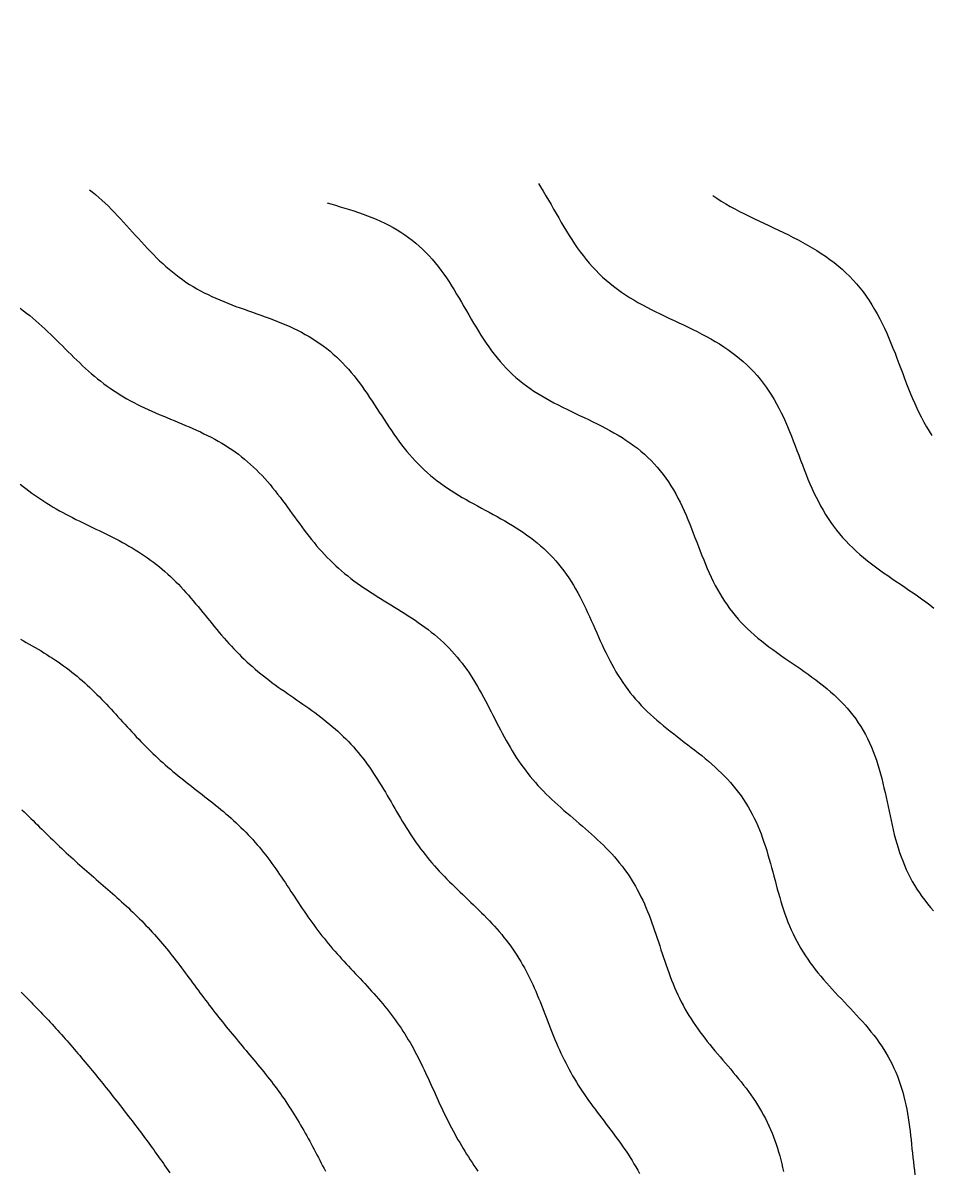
# Model space of a CAD drawing. Header units: millimetres. Extents: x -14.2 to 14.2, y -14.2 to 14.2.
# Drawn here: x 2.175 to 4.343, y 1.716 to 4.456 of the extents above; entities that cross this region are included whole.
import ezdxf

# ---------------------------------------------------------------- set-up
doc = ezdxf.new("R2010")
doc.units = ezdxf.units.MM
doc.layers.add('DOKU', color=8, linetype='Continuous')
doc.layers.add('KESIM', color=1, linetype='Continuous')

msp = doc.modelspace()

# ---------------------------------------------------------------- linework, layer by layer
at = {"layer": 'DOKU'}
for points in [[(2.3338, 4.0577), (2.34, 4.0529), (2.348, 4.0464), (2.3559, 4.0397), (2.3637, 4.0328), (2.3713, 4.0257), (2.3789, 4.0185), (2.3863, 4.0111), (2.3937, 4.0036), (2.401, 3.9959), (2.4082, 3.9882), (2.4154, 3.9805), (2.4225, 3.9726), (2.4296, 3.9648), (2.4367, 3.9569), (2.4437, 3.949), (2.4508, 3.9412), (2.4579, 3.9334), (2.465, 3.9257), (2.4721, 3.918), (2.4793, 3.9105), (2.4865, 3.9031), (2.4938, 3.8957), (2.5012, 3.8886), (2.5087, 3.8816), (2.5163, 3.8747), (2.524, 3.8681), (2.5318, 3.8616), (2.5397, 3.8553), (2.5477, 3.8492), (2.5559, 3.8433), (2.5642, 3.8376), (2.5727, 3.8321), (2.5812, 3.8268), (2.5899, 3.8217), (2.5988, 3.8168), (2.6078, 3.8121), (2.6169, 3.8075), (2.6261, 3.8032), (2.6354, 3.7989), (2.6449, 3.7948), (2.6544, 3.7909), (2.664, 3.787), (2.6738, 3.7833), (2.6836, 3.7796), (2.6934, 3.776), (2.7033, 3.7725), (2.7133, 3.769), (2.7232, 3.7654), (2.7332, 3.7619), (2.7432, 3.7584), (2.7531, 3.7548), (2.7631, 3.7512), (2.773, 3.7474), (2.7828, 3.7436), (2.7925, 3.7397), (2.8022, 3.7356), (2.8118, 3.7314), (2.8213, 3.727), (2.8306, 3.7225), (2.8399, 3.7177), (2.8489, 3.7128), (2.8579, 3.7077), (2.8667, 3.7024), (2.8753, 3.6968), (2.8838, 3.691), (2.892, 3.6851), (2.9002, 3.6788), (2.9081, 3.6724), (2.9159, 3.6657), (2.9234, 3.6589), (2.9309, 3.6518), (2.9381, 3.6445), (2.9452, 3.637), (2.9521, 3.6293), (2.9588, 3.6214), (2.9654, 3.6134), (2.9719, 3.6052), (2.9782, 3.5968), (2.9844, 3.5884), (2.9905, 3.5798), (2.9966, 3.5712), (3.0025, 3.5624), (3.0084, 3.5536), (3.0142, 3.5448), (3.0199, 3.5359), (3.0257, 3.527), (3.0314, 3.5181), (3.0372, 3.5093), (3.0429, 3.5005), (3.0487, 3.4917), (3.0546, 3.4831), (3.0605, 3.4745), (3.0665, 3.466), (3.0726, 3.4577), (3.0787, 3.4494), (3.085, 3.4413), (3.0914, 3.4334), (3.098, 3.4256), (3.1047, 3.418), (3.1115, 3.4105), (3.1185, 3.4033), (3.1257, 3.3962), (3.133, 3.3892), (3.1405, 3.3825), (3.1481, 3.3759), (3.1559, 3.3695), (3.1639, 3.3633), (3.172, 3.3572), (3.1803, 3.3513), (3.1887, 3.3455), (3.1972, 3.3399), (3.2059, 3.3344), (3.2147, 3.329), (3.2237, 3.3237), (3.2327, 3.3184), (3.2418, 3.3133), (3.251, 3.3082), (3.2602, 3.3031), (3.2694, 3.2981), (3.2787, 3.2931), (3.288, 3.288), (3.2973, 3.283), (3.3066, 3.2779), (3.3159, 3.2727), (3.325, 3.2675), (3.3341, 3.2622), (3.3432, 3.2568), (3.3521, 3.2512), (3.3609, 3.2456), (3.3696, 3.2398), (3.3781, 3.2338), (3.3865, 3.2277), (3.3947, 3.2214), (3.4027, 3.215), (3.4106, 3.2083), (3.4182, 3.2015), (3.4257, 3.1945), (3.4329, 3.1873), (3.44, 3.1799), (3.4468, 3.1723), (3.4534, 3.1645), (3.4598, 3.1565), (3.466, 3.1483), (3.472, 3.14), (3.4778, 3.1315), (3.4835, 3.1228), (3.4889, 3.114), (3.4942, 3.105), (3.4993, 3.0959), (3.5042, 3.0867), (3.509, 3.0773), (3.5137, 3.0679), (3.5183, 3.0584), (3.5228, 3.0489), (3.5272, 3.0392), (3.5316, 3.0296), (3.5359, 3.0199), (3.5402, 3.0103), (3.5445, 3.0006), (3.5487, 2.991), (3.5531, 2.9814), (3.5574, 2.9718), (3.5618, 2.9624), (3.5663, 2.953), (3.5709, 2.9436), (3.5756, 2.9344), (3.5804, 2.9253), (3.5854, 2.9164), (3.5905, 2.9075), (3.5957, 2.8988), (3.6012, 2.8902), (3.6067, 2.8818), (3.6125, 2.8735), (3.6185, 2.8654), (3.6246, 2.8574), (3.6309, 2.8496), (3.6375, 2.8419), (3.6442, 2.8344), (3.6511, 2.8269), (3.6581, 2.8197), (3.6654, 2.8125), (3.6728, 2.8055), (3.6804, 2.7986), (3.6881, 2.7918), (3.6959, 2.7851), (3.7039, 2.7784), (3.712, 2.7719), (3.7202, 2.7654), (3.7284, 2.7589), (3.7368, 2.7525), (3.7451, 2.746), (3.7535, 2.7396), (3.7619, 2.7332), (3.7703, 2.7268), (3.7787, 2.7203), (3.787, 2.7137), (3.7953, 2.7071), (3.8034, 2.7005), (3.8115, 2.6937), (3.8194, 2.6868), (3.8272, 2.6799), (3.8349, 2.6728), (3.8424, 2.6656), (3.8497, 2.6582), (3.8568, 2.6507), (3.8638, 2.6431), (3.8705, 2.6353), (3.877, 2.6274), (3.8832, 2.6193), (3.8892, 2.611), (3.895, 2.6026), (3.9006, 2.594), (3.9059, 2.5853), (3.911, 2.5764), (3.9159, 2.5674), (3.9205, 2.5582), (3.9249, 2.5489), (3.9291, 2.5394), (3.9331, 2.5298), (3.9369, 2.5202), (3.9405, 2.5104), (3.9439, 2.5005), (3.9472, 2.4905), (3.9504, 2.4805), (3.9534, 2.4704), (3.9564, 2.4602), (3.9592, 2.45), (3.962, 2.4398), (3.9648, 2.4296), (3.9675, 2.4194), (3.9702, 2.4092), (3.9729, 2.399), (3.9757, 2.3888), (3.9785, 2.3787), (3.9814, 2.3687), (3.9844, 2.3587), (3.9875, 2.3488), (3.9907, 2.339), (3.994, 2.3292), (3.9975, 2.3196), (4.0011, 2.31), (4.0049, 2.3006), (4.009, 2.2913), (4.0132, 2.2821), (4.0176, 2.273), (4.0222, 2.2641), (4.027, 2.2552), (4.032, 2.2465), (4.0372, 2.2379), (4.0427, 2.2294), (4.0483, 2.221), (4.0542, 2.2127), (4.0602, 2.2045), (4.0664, 2.1964), (4.0728, 2.1884), (4.0794, 2.1805), (4.0861, 2.1726), (4.093, 2.1648), (4.0999, 2.1571), (4.107, 2.1494), (4.1141, 2.1417), (4.1213, 2.134), (4.1286, 2.1264), (4.1359, 2.1187), (4.1432, 2.1111), (4.1505, 2.1034), (4.1577, 2.0957), (4.1649, 2.0879), (4.172, 2.0801), (4.179, 2.0722), (4.1859, 2.0643), (4.1927, 2.0563), (4.1993, 2.0482), (4.2058, 2.04), (4.2121, 2.0317), (4.2181, 2.0233), (4.224, 2.0147), (4.2297, 2.0061), (4.2351, 1.9974), (4.2402, 1.9885), (4.2451, 1.9795), (4.2498, 1.9704), (4.2542, 1.9612), (4.2584, 1.9519), (4.2623, 1.9424), (4.2659, 1.9329), (4.2693, 1.9232), (4.2724, 1.9134), (4.2753, 1.9035), (4.278, 1.8935), (4.2804, 1.8834), (4.2826, 1.8733), (4.2847, 1.863), (4.2865, 1.8527), (4.2882, 1.8424), (4.2898, 1.832), (4.2912, 1.8215), (4.2925, 1.811), (4.2938, 1.8005), (4.2949, 1.79), (4.296, 1.7795), (4.2971, 1.769), (4.2982, 1.7584), (4.2993, 1.748), (4.3005, 1.7375), (4.3017, 1.7271), (4.3029, 1.7167), (4.3043, 1.7064)], [(3.406, 4.0726), (3.4108, 4.0648), (3.4171, 4.0544), (3.4233, 4.0438), (3.4295, 4.0332), (3.4356, 4.0225), (3.4416, 4.0119), (3.4477, 4.0013), (3.4538, 3.9907), (3.4599, 3.9801), (3.466, 3.9697), (3.4722, 3.9593), (3.4786, 3.9491), (3.485, 3.9391), (3.4915, 3.9292), (3.4982, 3.9194), (3.5051, 3.9099), (3.5121, 3.9006), (3.5193, 3.8915), (3.5267, 3.8826), (3.5344, 3.874), (3.5422, 3.8656), (3.5503, 3.8575), (3.5585, 3.8496), (3.5671, 3.842), (3.5758, 3.8346), (3.5848, 3.8274), (3.594, 3.8205), (3.6034, 3.8138), (3.613, 3.8073), (3.6229, 3.801), (3.6329, 3.795), (3.6431, 3.789), (3.6535, 3.7833), (3.664, 3.7777), (3.6747, 3.7722), (3.6855, 3.7668), (3.6964, 3.7615), (3.7074, 3.7562), (3.7184, 3.751), (3.7295, 3.7458), (3.7406, 3.7406), (3.7517, 3.7354), (3.7628, 3.7301), (3.7738, 3.7247), (3.7847, 3.7192), (3.7956, 3.7136), (3.8063, 3.7079), (3.8169, 3.702), (3.8273, 3.696), (3.8376, 3.6898), (3.8477, 3.6833), (3.8575, 3.6767), (3.8671, 3.6698), (3.8765, 3.6626), (3.8857, 3.6553), (3.8945, 3.6476), (3.9032, 3.6397), (3.9115, 3.6316), (3.9195, 3.6232), (3.9273, 3.6145), (3.9348, 3.6055), (3.942, 3.5963), (3.9489, 3.5869), (3.9555, 3.5772), (3.9619, 3.5673), (3.968, 3.5571), (3.9739, 3.5468), (3.9795, 3.5363), (3.9849, 3.5255), (3.9901, 3.5147), (3.9951, 3.5036), (4, 3.4925), (4.0047, 3.4812), (4.0093, 3.4699), (4.0138, 3.4585), (4.0182, 3.447), (4.0225, 3.4356), (4.0269, 3.4241), (4.0312, 3.4127), (4.0355, 3.4012), (4.0399, 3.3899), (4.0443, 3.3786), (4.0489, 3.3674), (4.0535, 3.3563), (4.0583, 3.3454), (4.0632, 3.3346), (4.0683, 3.3239), (4.0736, 3.3135), (4.0791, 3.3032), (4.0848, 3.293), (4.0907, 3.2831), (4.0969, 3.2734), (4.1033, 3.2639), (4.11, 3.2546), (4.1169, 3.2455), (4.1242, 3.2367), (4.1316, 3.228), (4.1394, 3.2195), (4.1474, 3.2112), (4.1556, 3.2032), (4.1641, 3.1952), (4.1729, 3.1875), (4.1818, 3.1799), (4.191, 3.1725), (4.2003, 3.1652), (4.2099, 3.158), (4.2196, 3.1509), (4.2294, 3.1439), (4.2393, 3.1369), (4.2493, 3.13), (4.2594, 3.1231), (4.2696, 3.1163), (4.2797, 3.1094), (4.2898, 3.1025), (4.2999, 3.0955), (4.31, 3.0885), (4.3199, 3.0814), (4.3298, 3.0742), (4.3395, 3.0668), (4.349, 3.0594)], [(3.8221, 4.044), (3.8316, 4.0376), (3.842, 4.031), (3.8526, 4.0245), (3.8635, 4.0183), (3.8745, 4.0122), (3.8857, 4.0062), (3.897, 4.0004), (3.9084, 3.9947), (3.92, 3.989), (3.9316, 3.9834), (3.9434, 3.9779), (3.9551, 3.9724), (3.9669, 3.9669), (3.9786, 3.9613), (3.9904, 3.9557), (4.002, 3.95), (4.0137, 3.9442), (4.0252, 3.9383), (4.0365, 3.9322), (4.0478, 3.926), (4.0588, 3.9196), (4.0697, 3.913), (4.0804, 3.9061), (4.0909, 3.8991), (4.1011, 3.8918), (4.111, 3.8842), (4.1207, 3.8764), (4.1301, 3.8683), (4.1393, 3.8599), (4.1481, 3.8513), (4.1566, 3.8423), (4.1649, 3.8331), (4.1728, 3.8237), (4.1804, 3.8139), (4.1877, 3.8039), (4.1948, 3.7936), (4.2015, 3.7831), (4.208, 3.7723), (4.2142, 3.7614), (4.2202, 3.7502), (4.2259, 3.7388), (4.2315, 3.7273), (4.2368, 3.7156), (4.242, 3.7038), (4.247, 3.6918), (4.2518, 3.6798), (4.2566, 3.6677), (4.2613, 3.6556), (4.2659, 3.6434), (4.2705, 3.6312), (4.275, 3.6191), (4.2796, 3.607), (4.2843, 3.5949), (4.289, 3.583), (4.2938, 3.5711), (4.2987, 3.5594), (4.3038, 3.5478), (4.309, 3.5363), (4.3144, 3.525), (4.32, 3.5139), (4.3258, 3.503), (4.3319, 3.4922), (4.3382, 3.4817), (4.3447, 3.4714)], [(2.9009, 4.0268), (2.9103, 4.0241), (2.9213, 4.0208), (2.9323, 4.0175), (2.9433, 4.0142), (2.9543, 4.0108), (2.9652, 4.0073), (2.9761, 4.0037), (2.9869, 3.9999), (2.9975, 3.996), (3.0081, 3.9918), (3.0185, 3.9875), (3.0287, 3.983), (3.0388, 3.9782), (3.0488, 3.9732), (3.0585, 3.968), (3.0681, 3.9625), (3.0774, 3.9567), (3.0866, 3.9506), (3.0955, 3.9443), (3.1042, 3.9376), (3.1127, 3.9307), (3.1209, 3.9235), (3.1289, 3.9161), (3.1368, 3.9083), (3.1444, 3.9003), (3.1517, 3.8921), (3.1589, 3.8836), (3.1659, 3.8749), (3.1727, 3.8659), (3.1793, 3.8568), (3.1858, 3.8475), (3.1921, 3.8381), (3.1983, 3.8285), (3.2043, 3.8188), (3.2103, 3.809), (3.2162, 3.7991), (3.222, 3.7892), (3.2278, 3.7792), (3.2335, 3.7693), (3.2392, 3.7593), (3.245, 3.7494), (3.2507, 3.7395), (3.2565, 3.7298), (3.2624, 3.7201), (3.2684, 3.7105), (3.2745, 3.7011), (3.2806, 3.6918), (3.287, 3.6827), (3.2934, 3.6738), (3.3, 3.6651), (3.3068, 3.6565), (3.3138, 3.6482), (3.321, 3.6401), (3.3284, 3.6323), (3.3359, 3.6246), (3.3437, 3.6172), (3.3517, 3.61), (3.3599, 3.6031), (3.3684, 3.5964), (3.377, 3.5898), (3.3858, 3.5835), (3.3949, 3.5774), (3.4041, 3.5715), (3.4135, 3.5658), (3.4231, 3.5602), (3.4328, 3.5547), (3.4426, 3.5494), (3.4526, 3.5442), (3.4628, 3.5391), (3.473, 3.5341), (3.4832, 3.5291), (3.4936, 3.5242), (3.5039, 3.5193), (3.5143, 3.5143), (3.5247, 3.5094), (3.5351, 3.5043), (3.5454, 3.4993), (3.5556, 3.4941), (3.5658, 3.4888), (3.5758, 3.4834), (3.5857, 3.4778), (3.5955, 3.4721), (3.6051, 3.4662), (3.6145, 3.4602), (3.6238, 3.4539), (3.6328, 3.4474), (3.6416, 3.4407), (3.6502, 3.4337), (3.6585, 3.4265), (3.6666, 3.4191), (3.6744, 3.4115), (3.6819, 3.4035), (3.6892, 3.3954), (3.6963, 3.387), (3.703, 3.3784), (3.7095, 3.3695), (3.7158, 3.3604), (3.7218, 3.3511), (3.7275, 3.3416), (3.7331, 3.3319), (3.7384, 3.322), (3.7435, 3.312), (3.7484, 3.3018), (3.7532, 3.2915), (3.7578, 3.281), (3.7623, 3.2705), (3.7666, 3.2599), (3.7709, 3.2492), (3.7751, 3.2385), (3.7792, 3.2278), (3.7833, 3.217), (3.7874, 3.2063), (3.7915, 3.1956), (3.7957, 3.185), (3.7999, 3.1744), (3.8042, 3.1639), (3.8086, 3.1536), (3.8131, 3.1433), (3.8178, 3.1332), (3.8226, 3.1232), (3.8276, 3.1134), (3.8328, 3.1037), (3.8381, 3.0942), (3.8437, 3.0849), (3.8496, 3.0758), (3.8556, 3.0669), (3.8619, 3.0582), (3.8684, 3.0496), (3.8752, 3.0413), (3.8822, 3.0331), (3.8895, 3.0252), (3.897, 3.0174), (3.9047, 3.0098), (3.9127, 3.0023), (3.9209, 2.995), (3.9293, 2.9879), (3.9378, 2.9809), (3.9466, 2.974), (3.9555, 2.9672), (3.9646, 2.9605), (3.9738, 2.9539), (3.9831, 2.9473), (3.9924, 2.9408), (4.0019, 2.9343), (4.0113, 2.9278), (4.0208, 2.9213), (4.0303, 2.9148), (4.0397, 2.9082), (4.0491, 2.9016), (4.0584, 2.8948), (4.0676, 2.888), (4.0767, 2.8811), (4.0856, 2.8741), (4.0944, 2.8669), (4.103, 2.8596), (4.1113, 2.8521), (4.1195, 2.8445), (4.1274, 2.8367), (4.135, 2.8286), (4.1424, 2.8204), (4.1495, 2.812), (4.1563, 2.8035), (4.1628, 2.7947), (4.169, 2.7857), (4.175, 2.7765), (4.1806, 2.7671), (4.1859, 2.7575), (4.191, 2.7477), (4.1957, 2.7378), (4.2002, 2.7276), (4.2044, 2.7173), (4.2083, 2.7069), (4.2121, 2.6963), (4.2155, 2.6856), (4.2188, 2.6748), (4.2219, 2.6638), (4.2248, 2.6528), (4.2276, 2.6417), (4.2302, 2.6305), (4.2328, 2.6193), (4.2352, 2.6081), (4.2376, 2.5968), (4.24, 2.5856), (4.2424, 2.5743), (4.2448, 2.5631), (4.2472, 2.552), (4.2497, 2.5409), (4.2523, 2.5299), (4.255, 2.5189), (4.2579, 2.5081), (4.2609, 2.4974), (4.2641, 2.4868), (4.2675, 2.4763), (4.2711, 2.4659), (4.2749, 2.4557), (4.279, 2.4457), (4.2833, 2.4357), (4.2879, 2.426), (4.2927, 2.4164), (4.2979, 2.4069), (4.3033, 2.3976), (4.3089, 2.3885), (4.3148, 2.3795), (4.321, 2.3706), (4.3275, 2.3619), (4.3342, 2.3533), (4.3411, 2.3448), (4.3483, 2.3364)], [(2.1685, 3.775), (2.1762, 3.7693), (2.1838, 3.7635), (2.1913, 3.7576), (2.1988, 3.7514), (2.2061, 3.7452), (2.2133, 3.7388), (2.2205, 3.7324), (2.2276, 3.7258), (2.2347, 3.7191), (2.2417, 3.7124), (2.2486, 3.7056), (2.2555, 3.6988), (2.2624, 3.6919), (2.2693, 3.6851), (2.2761, 3.6782), (2.283, 3.6713), (2.2899, 3.6645), (2.2967, 3.6578), (2.3036, 3.651), (2.3106, 3.6444), (2.3176, 3.6378), (2.3246, 3.6314), (2.3317, 3.625), (2.3388, 3.6188), (2.3461, 3.6126), (2.3534, 3.6066), (2.3608, 3.6008), (2.3682, 3.595), (2.3758, 3.5894), (2.3835, 3.584), (2.3912, 3.5787), (2.3991, 3.5736), (2.407, 3.5686), (2.4151, 3.5637), (2.4232, 3.559), (2.4315, 3.5544), (2.4398, 3.55), (2.4483, 3.5456), (2.4568, 3.5414), (2.4654, 3.5373), (2.474, 3.5333), (2.4828, 3.5293), (2.4916, 3.5255), (2.5004, 3.5217), (2.5093, 3.5179), (2.5182, 3.5142), (2.5272, 3.5105), (2.5361, 3.5068), (2.5451, 3.503), (2.5541, 3.4993), (2.563, 3.4955), (2.572, 3.4917), (2.5809, 3.4878), (2.5897, 3.4839), (2.5985, 3.4798), (2.6072, 3.4757), (2.6159, 3.4714), (2.6245, 3.467), (2.6329, 3.4625), (2.6413, 3.4578), (2.6496, 3.453), (2.6578, 3.4481), (2.6658, 3.4429), (2.6737, 3.4377), (2.6815, 3.4322), (2.6892, 3.4266), (2.6967, 3.4208), (2.7041, 3.4148), (2.7114, 3.4087), (2.7185, 3.4024), (2.7255, 3.3959), (2.7324, 3.3893), (2.7391, 3.3825), (2.7457, 3.3756), (2.7522, 3.3685), (2.7585, 3.3613), (2.7648, 3.354), (2.771, 3.3466), (2.7771, 3.339), (2.783, 3.3314), (2.789, 3.3238), (2.7948, 3.316), (2.8006, 3.3082), (2.8064, 3.3004), (2.8121, 3.2926), (2.8178, 3.2847), (2.8235, 3.2768), (2.8292, 3.269), (2.8349, 3.2612), (2.8407, 3.2534), (2.8464, 3.2457), (2.8522, 3.2381), (2.8581, 3.2305), (2.864, 3.223), (2.87, 3.2156), (2.8761, 3.2083), (2.8823, 3.2011), (2.8886, 3.1941), (2.895, 3.1871), (2.9015, 3.1803), (2.9081, 3.1736), (2.9148, 3.167), (2.9216, 3.1606), (2.9286, 3.1543), (2.9356, 3.1481), (2.9428, 3.142), (2.9502, 3.1361), (2.9576, 3.1303), (2.9651, 3.1246), (2.9728, 3.119), (2.9805, 3.1135), (2.9884, 3.1081), (2.9963, 3.1028), (3.0043, 3.0975), (3.0124, 3.0923), (3.0205, 3.0872), (3.0287, 3.0821), (3.037, 3.077), (3.0452, 3.0719), (3.0535, 3.0668), (3.0618, 3.0618), (3.07, 3.0567), (3.0783, 3.0516), (3.0865, 3.0464), (3.0947, 3.0411), (3.1028, 3.0359), (3.1109, 3.0305), (3.1188, 3.025), (3.1267, 3.0194), (3.1345, 3.0138), (3.1422, 3.008), (3.1497, 3.0021), (3.1572, 2.996), (3.1644, 2.9898), (3.1716, 2.9835), (3.1786, 2.9771), (3.1854, 2.9705), (3.1921, 2.9637), (3.1986, 2.9568), (3.205, 2.9497), (3.2112, 2.9425), (3.2173, 2.9352), (3.2232, 2.9277), (3.2289, 2.9201), (3.2345, 2.9124), (3.2399, 2.9045), (3.2452, 2.8965), (3.2504, 2.8884), (3.2555, 2.8802), (3.2604, 2.8719), (3.2652, 2.8635), (3.2699, 2.8551), (3.2746, 2.8466), (3.2792, 2.838), (3.2837, 2.8294), (3.2881, 2.8208), (3.2926, 2.8121), (3.297, 2.8035), (3.3014, 2.7948), (3.3058, 2.7862), (3.3102, 2.7776), (3.3146, 2.769), (3.3191, 2.7605), (3.3237, 2.752), (3.3283, 2.7436), (3.333, 2.7353), (3.3377, 2.7271), (3.3426, 2.7189), (3.3476, 2.7108), (3.3527, 2.7029), (3.3579, 2.695), (3.3632, 2.6872), (3.3687, 2.6796), (3.3743, 2.6721), (3.3801, 2.6646), (3.386, 2.6573), (3.392, 2.6501), (3.3981, 2.643), (3.4044, 2.636), (3.4109, 2.6291), (3.4174, 2.6223), (3.4241, 2.6155), (3.4309, 2.6089), (3.4378, 2.6023), (3.4448, 2.5958), (3.4519, 2.5894), (3.459, 2.583), (3.4663, 2.5766), (3.4736, 2.5703), (3.4809, 2.564), (3.4883, 2.5577), (3.4957, 2.5514), (3.503, 2.5451), (3.5104, 2.5388), (3.5178, 2.5324), (3.5251, 2.526), (3.5323, 2.5196), (3.5395, 2.5131), (3.5466, 2.5065), (3.5537, 2.4999), (3.5606, 2.4931), (3.5674, 2.4863), (3.574, 2.4794), (3.5806, 2.4724), (3.587, 2.4653), (3.5932, 2.458), (3.5993, 2.4507), (3.6052, 2.4432), (3.6109, 2.4356), (3.6164, 2.4279), (3.6218, 2.42), (3.627, 2.4121), (3.632, 2.404), (3.6368, 2.3958), (3.6415, 2.3875), (3.646, 2.379), (3.6503, 2.3705), (3.6544, 2.3619), (3.6584, 2.3532), (3.6622, 2.3443), (3.6659, 2.3355), (3.6695, 2.3265), (3.673, 2.3175), (3.6763, 2.3084), (3.6796, 2.2992), (3.6827, 2.2901), (3.6859, 2.2809), (3.6889, 2.2717), (3.6919, 2.2624), (3.6949, 2.2532), (3.6979, 2.244), (3.7009, 2.2347), (3.7039, 2.2255), (3.707, 2.2164), (3.7101, 2.2073), (3.7133, 2.1982), (3.7165, 2.1892), (3.7198, 2.1802), (3.7233, 2.1713), (3.7268, 2.1625), (3.7305, 2.1538), (3.7342, 2.1451), (3.7382, 2.1365), (3.7422, 2.128), (3.7464, 2.1196), (3.7508, 2.1113), (3.7553, 2.1031), (3.76, 2.0949), (3.7648, 2.0869), (3.7698, 2.0789), (3.7749, 2.071), (3.7801, 2.0631), (3.7856, 2.0554), (3.7911, 2.0477), (3.7968, 2.0401), (3.8026, 2.0325), (3.8085, 2.025), (3.8144, 2.0175), (3.8205, 2.0101), (3.8267, 2.0027), (3.8329, 1.9953), (3.8392, 1.9879), (3.8454, 1.9805), (3.8518, 1.9732), (3.8581, 1.9658), (3.8644, 1.9584), (3.8706, 1.951), (3.8768, 1.9435), (3.883, 1.936), (3.8891, 1.9284), (3.8951, 1.9208), (3.901, 1.9132), (3.9068, 1.9054), (3.9124, 1.8976), (3.9179, 1.8898), (3.9233, 1.8818), (3.9285, 1.8738), (3.9335, 1.8656), (3.9383, 1.8574), (3.943, 1.8491), (3.9474, 1.8407), (3.9517, 1.8322), (3.9558, 1.8236), (3.9597, 1.815), (3.9634, 1.8062), (3.9668, 1.7974), (3.9701, 1.7884), (3.9732, 1.7794), (3.9762, 1.7703), (3.9789, 1.7611), (3.9815, 1.7519), (3.9839, 1.7426), (3.9861, 1.7332), (3.9883, 1.7238), (3.9903, 1.7144)], [(2.1686, 3.3553), (2.1754, 3.3498), (2.1823, 3.3445), (2.1893, 3.3392), (2.1963, 3.334), (2.2034, 3.3289), (2.2105, 3.3239), (2.2177, 3.319), (2.225, 3.3143), (2.2323, 3.3096), (2.2397, 3.305), (2.2472, 3.3005), (2.2547, 3.2961), (2.2623, 3.2917), (2.27, 3.2875), (2.2777, 3.2833), (2.2855, 3.2792), (2.2933, 3.2752), (2.3012, 3.2712), (2.3091, 3.2673), (2.317, 3.2634), (2.325, 3.2595), (2.333, 3.2557), (2.341, 3.2518), (2.349, 3.248), (2.357, 3.2442), (2.365, 3.2403), (2.373, 3.2364), (2.381, 3.2325), (2.3889, 3.2285), (2.3969, 3.2244), (2.4047, 3.2203), (2.4126, 3.2161), (2.4203, 3.2119), (2.428, 3.2075), (2.4357, 3.2031), (2.4432, 3.1985), (2.4507, 3.1939), (2.4582, 3.1891), (2.4655, 3.1842), (2.4727, 3.1792), (2.4799, 3.1741), (2.4869, 3.1688), (2.4939, 3.1634), (2.5007, 3.1579), (2.5075, 3.1523), (2.5141, 3.1466), (2.5207, 3.1407), (2.5271, 3.1347), (2.5335, 3.1286), (2.5398, 3.1224), (2.546, 3.1161), (2.5521, 3.1097), (2.5581, 3.1033), (2.5641, 3.0967), (2.57, 3.0901), (2.5758, 3.0834), (2.5816, 3.0766), (2.5873, 3.0698), (2.593, 3.063), (2.5987, 3.0561), (2.6043, 3.0492), (2.6099, 3.0423), (2.6155, 3.0354), (2.6211, 3.0286), (2.6267, 3.0217), (2.6323, 3.0148), (2.638, 3.008), (2.6436, 3.0013), (2.6493, 2.9945), (2.6551, 2.9879), (2.6609, 2.9813), (2.6667, 2.9747), (2.6727, 2.9683), (2.6786, 2.9619), (2.6847, 2.9556), (2.6908, 2.9494), (2.697, 2.9432), (2.7033, 2.9372), (2.7096, 2.9312), (2.7161, 2.9254), (2.7226, 2.9196), (2.7292, 2.9139), (2.7358, 2.9083), (2.7426, 2.9028), (2.7494, 2.8973), (2.7563, 2.8919), (2.7633, 2.8866), (2.7703, 2.8813), (2.7774, 2.8761), (2.7846, 2.871), (2.7918, 2.8658), (2.799, 2.8608), (2.8063, 2.8557), (2.8136, 2.8506), (2.8209, 2.8456), (2.8282, 2.8406), (2.8355, 2.8355), (2.8428, 2.8304), (2.8501, 2.8253), (2.8574, 2.8202), (2.8646, 2.815), (2.8718, 2.8098), (2.8789, 2.8045), (2.886, 2.7991), (2.893, 2.7937), (2.8999, 2.7882), (2.9068, 2.7826), (2.9135, 2.7769), (2.9202, 2.7712), (2.9268, 2.7653), (2.9332, 2.7593), (2.9396, 2.7532), (2.9459, 2.7471), (2.952, 2.7408), (2.958, 2.7344), (2.9639, 2.7279), (2.9697, 2.7212), (2.9754, 2.7145), (2.981, 2.7077), (2.9864, 2.7008), (2.9917, 2.6938), (2.997, 2.6867), (3.0021, 2.6795), (3.0071, 2.6722), (3.0121, 2.6649), (3.0169, 2.6575), (3.0217, 2.65), (3.0264, 2.6425), (3.0311, 2.6349), (3.0357, 2.6273), (3.0402, 2.6196), (3.0447, 2.612), (3.0492, 2.6043), (3.0537, 2.5966), (3.0581, 2.5889), (3.0626, 2.5812), (3.0671, 2.5736), (3.0715, 2.5659), (3.076, 2.5583), (3.0806, 2.5508), (3.0852, 2.5432), (3.0898, 2.5357), (3.0945, 2.5283), (3.0993, 2.5209), (3.1041, 2.5136), (3.109, 2.5064), (3.114, 2.4992), (3.1191, 2.4921), (3.1242, 2.4851), (3.1295, 2.4782), (3.1348, 2.4713), (3.1402, 2.4645), (3.1458, 2.4578), (3.1514, 2.4511), (3.1571, 2.4445), (3.1629, 2.438), (3.1688, 2.4315), (3.1748, 2.4251), (3.1809, 2.4188), (3.187, 2.4125), (3.1932, 2.4062), (3.1994, 2.4), (3.2057, 2.3938), (3.2121, 2.3877), (3.2185, 2.3815), (3.2249, 2.3754), (3.2313, 2.3693), (3.2377, 2.3632), (3.2442, 2.357), (3.2506, 2.3509), (3.257, 2.3447), (3.2633, 2.3385), (3.2697, 2.3322), (3.276, 2.326), (3.2822, 2.3196), (3.2883, 2.3132), (3.2944, 2.3068), (3.3004, 2.3002), (3.3063, 2.2936), (3.3121, 2.287), (3.3178, 2.2802), (3.3233, 2.2734), (3.3288, 2.2665), (3.3341, 2.2595), (3.3393, 2.2524), (3.3444, 2.2452), (3.3493, 2.238), (3.3542, 2.2306), (3.3588, 2.2232), (3.3634, 2.2157), (3.3678, 2.208), (3.3721, 2.2004), (3.3763, 2.1926), (3.3804, 2.1848), (3.3843, 2.1769), (3.3881, 2.1689), (3.3919, 2.1609), (3.3955, 2.1528), (3.3991, 2.1447), (3.4026, 2.1365), (3.406, 2.1283), (3.4093, 2.12), (3.4126, 2.1118), (3.4159, 2.1035), (3.4191, 2.0952), (3.4223, 2.0869), (3.4255, 2.0786), (3.4287, 2.0704), (3.4319, 2.0621), (3.4351, 2.0538), (3.4384, 2.0456), (3.4417, 2.0374), (3.445, 2.0293), (3.4484, 2.0212), (3.4519, 2.0131), (3.4555, 2.0051), (3.4591, 1.9971), (3.4628, 1.9892), (3.4666, 1.9813), (3.4705, 1.9735), (3.4745, 1.9658), (3.4786, 1.9581), (3.4828, 1.9505), (3.4871, 1.9429), (3.4915, 1.9354), (3.496, 1.9279), (3.5007, 1.9205), (3.5054, 1.9132), (3.5102, 1.9059), (3.5151, 1.8986), (3.5201, 1.8914), (3.5251, 1.8842), (3.5303, 1.8771), (3.5355, 1.87), (3.5407, 1.8629), (3.546, 1.8558), (3.5514, 1.8487), (3.5568, 1.8417), (3.5621, 1.8346), (3.5675, 1.8276), (3.5729, 1.8205), (3.5783, 1.8134), (3.5837, 1.8063), (3.589, 1.7992), (3.5943, 1.792), (3.5995, 1.7848), (3.6046, 1.7776), (3.6097, 1.7703), (3.6147, 1.763), (3.6196, 1.7556), (3.6244, 1.7482), (3.6291, 1.7407), (3.6336, 1.7331), (3.638, 1.7255), (3.6424, 1.7178), (3.6465, 1.7101)], [(2.1689, 2.9853), (2.176, 2.9813), (2.1831, 2.9774), (2.1902, 2.9734), (2.1972, 2.9694), (2.2043, 2.9653), (2.2112, 2.9612), (2.2182, 2.9571), (2.2251, 2.9528), (2.232, 2.9486), (2.2388, 2.9442), (2.2456, 2.9398), (2.2524, 2.9353), (2.2591, 2.9308), (2.2657, 2.9262), (2.2722, 2.9214), (2.2787, 2.9167), (2.2852, 2.9118), (2.2915, 2.9068), (2.2979, 2.9018), (2.3041, 2.8967), (2.3103, 2.8915), (2.3164, 2.8862), (2.3224, 2.8808), (2.3284, 2.8754), (2.3344, 2.8699), (2.3402, 2.8643), (2.3461, 2.8587), (2.3518, 2.853), (2.3575, 2.8472), (2.3632, 2.8414), (2.3688, 2.8356), (2.3744, 2.8297), (2.38, 2.8238), (2.3855, 2.8178), (2.391, 2.8119), (2.3965, 2.8059), (2.4019, 2.7999), (2.4074, 2.7939), (2.4128, 2.7879), (2.4183, 2.7819), (2.4237, 2.7759), (2.4292, 2.77), (2.4347, 2.764), (2.4402, 2.7581), (2.4457, 2.7522), (2.4513, 2.7464), (2.4568, 2.7406), (2.4625, 2.7348), (2.4681, 2.7291), (2.4738, 2.7234), (2.4795, 2.7178), (2.4853, 2.7122), (2.4911, 2.7067), (2.497, 2.7012), (2.5029, 2.6958), (2.5089, 2.6904), (2.5149, 2.6851), (2.5209, 2.6798), (2.5271, 2.6746), (2.5332, 2.6694), (2.5394, 2.6643), (2.5456, 2.6592), (2.5519, 2.6541), (2.5582, 2.6491), (2.5645, 2.644), (2.5708, 2.6391), (2.5772, 2.6341), (2.5836, 2.6291), (2.59, 2.6241), (2.5964, 2.6192), (2.6028, 2.6142), (2.6092, 2.6092), (2.6156, 2.6042), (2.622, 2.5992), (2.6284, 2.5942), (2.6347, 2.5891), (2.641, 2.584), (2.6473, 2.5788), (2.6535, 2.5736), (2.6597, 2.5684), (2.6658, 2.5631), (2.6719, 2.5578), (2.6779, 2.5523), (2.6838, 2.5469), (2.6897, 2.5413), (2.6955, 2.5357), (2.7013, 2.53), (2.7069, 2.5243), (2.7125, 2.5184), (2.7181, 2.5126), (2.7235, 2.5066), (2.7289, 2.5006), (2.7342, 2.4944), (2.7394, 2.4883), (2.7445, 2.482), (2.7496, 2.4757), (2.7546, 2.4694), (2.7595, 2.4629), (2.7644, 2.4565), (2.7692, 2.4499), (2.7739, 2.4434), (2.7786, 2.4368), (2.7832, 2.4301), (2.7878, 2.4234), (2.7924, 2.4167), (2.7969, 2.41), (2.8014, 2.4032), (2.8059, 2.3965), (2.8104, 2.3897), (2.8148, 2.3829), (2.8193, 2.3761), (2.8237, 2.3694), (2.8282, 2.3626), (2.8326, 2.3559), (2.8371, 2.3491), (2.8416, 2.3424), (2.8461, 2.3358), (2.8507, 2.3291), (2.8553, 2.3225), (2.86, 2.3159), (2.8646, 2.3094), (2.8694, 2.3029), (2.8742, 2.2965), (2.879, 2.2901), (2.8839, 2.2837), (2.8888, 2.2774), (2.8938, 2.2711), (2.8989, 2.2648), (2.904, 2.2586), (2.9091, 2.2525), (2.9143, 2.2464), (2.9196, 2.2403), (2.9249, 2.2342), (2.9303, 2.2282), (2.9357, 2.2222), (2.9411, 2.2163), (2.9465, 2.2103), (2.952, 2.2044), (2.9576, 2.1985), (2.9631, 2.1926), (2.9686, 2.1867), (2.9742, 2.1808), (2.9797, 2.1748), (2.9853, 2.1689), (2.9908, 2.163), (2.9963, 2.157), (3.0018, 2.1511), (3.0073, 2.1451), (3.0127, 2.139), (3.0181, 2.133), (3.0234, 2.1269), (3.0287, 2.1207), (3.0339, 2.1145), (3.0391, 2.1083), (3.0442, 2.102), (3.0492, 2.0957), (3.0541, 2.0893), (3.059, 2.0828), (3.0638, 2.0763), (3.0685, 2.0697), (3.0731, 2.0631), (3.0776, 2.0564), (3.0821, 2.0497), (3.0864, 2.0429), (3.0907, 2.036), (3.0949, 2.0291), (3.099, 2.0221), (3.103, 2.0151), (3.107, 2.0081), (3.1108, 2.0009), (3.1146, 1.9938), (3.1183, 1.9866), (3.122, 1.9794), (3.1256, 1.9721), (3.1291, 1.9648), (3.1326, 1.9575), (3.1361, 1.9501), (3.1395, 1.9428), (3.1429, 1.9354), (3.1462, 1.928), (3.1496, 1.9206), (3.1529, 1.9132), (3.1563, 1.9059), (3.1596, 1.8985), (3.1629, 1.8911), (3.1663, 1.8837), (3.1697, 1.8764), (3.1731, 1.8691), (3.1765, 1.8618), (3.18, 1.8545), (3.1835, 1.8473), (3.187, 1.84), (3.1906, 1.8329), (3.1943, 1.8257), (3.198, 1.8186), (3.2018, 1.8115), (3.2056, 1.8044), (3.2095, 1.7974), (3.2135, 1.7904), (3.2175, 1.7835), (3.2216, 1.7766), (3.2257, 1.7697), (3.2299, 1.7628), (3.2341, 1.756), (3.2384, 1.7492), (3.2428, 1.7424), (3.2471, 1.7356), (3.2516, 1.7289), (3.256, 1.7222), (3.2605, 1.7155)], [(2.1728, 2.5779), (2.1781, 2.5728), (2.1834, 2.5677), (2.1886, 2.5626), (2.1939, 2.5574), (2.1992, 2.5523), (2.2044, 2.5471), (2.2097, 2.5419), (2.2149, 2.5368), (2.2201, 2.5316), (2.2254, 2.5264), (2.2306, 2.5213), (2.2359, 2.5161), (2.2412, 2.511), (2.2464, 2.5059), (2.2517, 2.5008), (2.257, 2.4957), (2.2623, 2.4906), (2.2677, 2.4856), (2.273, 2.4806), (2.2784, 2.4755), (2.2837, 2.4705), (2.2891, 2.4656), (2.2946, 2.4606), (2.3, 2.4557), (2.3055, 2.4508), (2.3109, 2.4459), (2.3164, 2.441), (2.3219, 2.4361), (2.3274, 2.4313), (2.333, 2.4264), (2.3385, 2.4216), (2.344, 2.4168), (2.3496, 2.4119), (2.3552, 2.4071), (2.3607, 2.4023), (2.3663, 2.3975), (2.3718, 2.3926), (2.3774, 2.3878), (2.3829, 2.3829), (2.3885, 2.3781), (2.394, 2.3732), (2.3995, 2.3683), (2.405, 2.3634), (2.4105, 2.3585), (2.4159, 2.3535), (2.4214, 2.3485), (2.4268, 2.3435), (2.4321, 2.3385), (2.4375, 2.3334), (2.4428, 2.3283), (2.448, 2.3231), (2.4533, 2.3179), (2.4585, 2.3127), (2.4636, 2.3074), (2.4687, 2.3021), (2.4738, 2.2968), (2.4788, 2.2914), (2.4838, 2.2859), (2.4887, 2.2805), (2.4936, 2.275), (2.4984, 2.2694), (2.5032, 2.2638), (2.508, 2.2582), (2.5127, 2.2526), (2.5174, 2.2469), (2.5221, 2.2412), (2.5267, 2.2354), (2.5313, 2.2296), (2.5358, 2.2238), (2.5403, 2.218), (2.5448, 2.2122), (2.5493, 2.2063), (2.5537, 2.2004), (2.5582, 2.1945), (2.5626, 2.1886), (2.567, 2.1827), (2.5713, 2.1768), (2.5757, 2.1709), (2.5801, 2.165), (2.5845, 2.159), (2.5888, 2.1531), (2.5932, 2.1472), (2.5976, 2.1413), (2.602, 2.1354), (2.6064, 2.1295), (2.6108, 2.1236), (2.6152, 2.1178), (2.6196, 2.1119), (2.6241, 2.1061), (2.6286, 2.1002), (2.6331, 2.0944), (2.6376, 2.0886), (2.6421, 2.0829), (2.6467, 2.0771), (2.6512, 2.0714), (2.6558, 2.0657), (2.6605, 2.0599), (2.6651, 2.0542), (2.6697, 2.0486), (2.6744, 2.0429), (2.6791, 2.0372), (2.6838, 2.0316), (2.6885, 2.0259), (2.6932, 2.0203), (2.698, 2.0147), (2.7027, 2.009), (2.7075, 2.0034), (2.7122, 1.9978), (2.7169, 1.9921), (2.7217, 1.9865), (2.7264, 1.9808), (2.7311, 1.9752), (2.7358, 1.9695), (2.7405, 1.9638), (2.7451, 1.9581), (2.7498, 1.9524), (2.7544, 1.9466), (2.759, 1.9408), (2.7635, 1.935), (2.768, 1.9292), (2.7725, 1.9233), (2.7769, 1.9175), (2.7813, 1.9115), (2.7857, 1.9056), (2.79, 1.8996), (2.7942, 1.8936), (2.7984, 1.8876), (2.8026, 1.8815), (2.8067, 1.8754), (2.8108, 1.8692), (2.8148, 1.8631), (2.8188, 1.8569), (2.8227, 1.8506), (2.8266, 1.8444), (2.8304, 1.8381), (2.8342, 1.8318), (2.8379, 1.8254), (2.8416, 1.819), (2.8453, 1.8126), (2.8489, 1.8062), (2.8525, 1.7998), (2.856, 1.7933), (2.8595, 1.7868), (2.863, 1.7804), (2.8665, 1.7739), (2.87, 1.7673), (2.8734, 1.7608), (2.8768, 1.7543), (2.8802, 1.7478), (2.8836, 1.7412), (2.887, 1.7347), (2.8904, 1.7282), (2.8938, 1.7216), (2.8972, 1.7151)], [(2.1709, 2.1426), (2.1756, 2.1379), (2.1803, 2.1332), (2.185, 2.1285), (2.1896, 2.1238), (2.1943, 2.119), (2.199, 2.1143), (2.2036, 2.1095), (2.2082, 2.1047), (2.2128, 2.0999), (2.2174, 2.0951), (2.222, 2.0902), (2.2266, 2.0854), (2.2311, 2.0806), (2.2357, 2.0757), (2.2402, 2.0708), (2.2447, 2.0659), (2.2492, 2.061), (2.2537, 2.0561), (2.2581, 2.0512), (2.2626, 2.0462), (2.267, 2.0412), (2.2715, 2.0363), (2.2759, 2.0313), (2.2803, 2.0263), (2.2846, 2.0213), (2.289, 2.0163), (2.2934, 2.0112), (2.2977, 2.0062), (2.302, 2.0011), (2.3064, 1.9961), (2.3107, 1.991), (2.315, 1.9859), (2.3192, 1.9808), (2.3235, 1.9757), (2.3278, 1.9706), (2.332, 1.9655), (2.3363, 1.9604), (2.3405, 1.9552), (2.3447, 1.9501), (2.3489, 1.9449), (2.3531, 1.9398), (2.3573, 1.9346), (2.3615, 1.9294), (2.3657, 1.9242), (2.3698, 1.9191), (2.374, 1.9139), (2.3781, 1.9087), (2.3823, 1.9035), (2.3864, 1.8982), (2.3906, 1.893), (2.3947, 1.8878), (2.3988, 1.8826), (2.4029, 1.8774), (2.407, 1.8721), (2.4111, 1.8669), (2.4152, 1.8616), (2.4193, 1.8564), (2.4233, 1.8511), (2.4274, 1.8458), (2.4314, 1.8406), (2.4355, 1.8353), (2.4395, 1.83), (2.4435, 1.8247), (2.4476, 1.8194), (2.4516, 1.8141), (2.4556, 1.8088), (2.4596, 1.8034), (2.4635, 1.7981), (2.4675, 1.7927), (2.4715, 1.7874), (2.4754, 1.782), (2.4793, 1.7767), (2.4832, 1.7713), (2.4871, 1.7659), (2.491, 1.7605), (2.4949, 1.7551), (2.4988, 1.7497), (2.5026, 1.7442), (2.5065, 1.7388), (2.5103, 1.7333), (2.5141, 1.7279), (2.5179, 1.7224), (2.5216, 1.7169), (2.5254, 1.7114)]]:
    msp.add_lwpolyline(points, dxfattribs=at)
at = {"layer": 'KESIM'}
msp.add_circle((0, 0), 14.25, dxfattribs=at)

doc.saveas('drawing.dxf')
